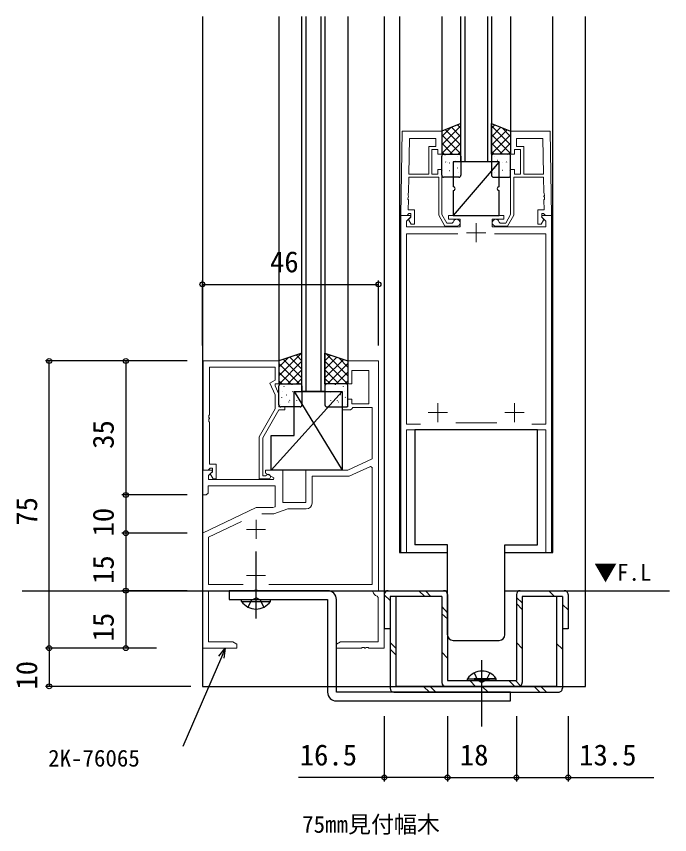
# Model space of a CAD drawing. Units: millimetres, scale not verified. Extents: x -437 to 438, y -681 to 679.
# Drawn here: x -124.6 to 46, y -137.1 to 76.6 of the extents above; entities that cross this region are included whole.
import ezdxf
from ezdxf.enums import TextEntityAlignment as Align

# ---------------------------------------------------------------- set-up
doc = ezdxf.new("R2010")
doc.units = ezdxf.units.MM
doc.header["$LTSCALE"] = 4
for name, color, linetype in [('0-1_USER1', 3, 'Continuous'), ('0-3_YKK_12', 2, 'Continuous'), ('0-4_YKK_13', 4, 'Continuous'), ('0-6_YKK_D', 6, 'Continuous')]:
    doc.layers.add(name, color=color, linetype=linetype)
doc.layers.add('0-2_YKK_11', color=7, linetype='Continuous', lineweight=18)
doc.styles.add('ＭＳ ゴシック', font='')
doc.styles.get('ＭＳ ゴシック').set_extended_font_data('MS Gothic')

msp = doc.modelspace()

# ---------------------------------------------------------------- linework, layer by layer
at = {"layer": '0-2_YKK_11'}
for p, q in [((-21.98, 44.667), (-22.142, 35.397)), ((12.859, 44.667), (13.021, 35.397)), ((12.664, 24.597), (15.139, 24.597)), ((-9.912, -29.603), (0.79, -29.603))]:
    msp.add_line(p, q, dxfattribs=at)
at = {"layer": '0-2_YKK_11', "color": 2}
for p, q in [((-4.561, 17.597), (-4.561, 22.597)), ((-2.061, 20.097), (-7.061, 20.097)), ((-14.561, -29.403), (-14.561, -24.403)), ((5.439, -29.403), (5.439, -24.403)), ((-12.061, -26.903), (-17.061, -26.903)), ((7.939, -26.903), (2.939, -26.903)), ((-62.061, -59.903), (-62.061, -54.903)), ((-59.561, -57.403), (-64.561, -57.403)), ((-62.061, -71.903), (-62.061, -66.903)), ((-59.561, -69.403), (-64.561, -69.403))]:
    msp.add_line(p, q, dxfattribs=at)
at = {"layer": '0-2_YKK_11'}
for points in [[(-24.261, 24.597), (-23.877, 46.597), (-13.561, 46.597), (-13.561, 40.597), (-14.561, 40.597), (-14.561, 41.797), (-16.161, 41.797), (-16.161, 35.397), (-14.561, 35.397), (-14.561, 36.597), (-13.561, 36.597), (-13.561, 24.849), (-12.261, 22.597), (-10.844, 22.597), (-10.548, 22.847)], [(15.139, 24.597), (14.755, 46.597), (4.439, 46.597), (4.439, 40.597), (5.439, 40.597), (5.439, 41.797), (7.039, 41.797), (7.039, 35.397), (5.439, 35.397), (5.439, 36.597), (4.439, 36.597), (4.439, 24.849), (3.139, 22.597), (1.723, 22.597), (1.427, 22.847)], [(-9.661, 21.797), (-12.722, 21.797), (-14.361, 24.635), (-14.361, 34.597), (-22.156, 34.597), (-22.226, 30.555), (-22.349, 30.374), (-22.359, 29.824), (-22.242, 29.639), (-22.244, 29.556), (-22.367, 29.374), (-22.377, 28.825), (-22.26, 28.639), (-22.304, 26.097), (-20.661, 26.097), (-20.661, 22.297), (-21.561, 22.297), (-22.161, 23.337), (-22.161, 23.647), (-21.661, 24.147), (-21.661, 25.097), (-22.131, 25.097), (-22.331, 24.897), (-22.631, 24.597), (-24.261, 24.597)], [(0.539, 21.797), (3.601, 21.797), (5.239, 24.635), (5.239, 34.597), (13.035, 34.597), (13.105, 30.555), (13.228, 30.374), (13.238, 29.824), (13.121, 29.639), (13.123, 29.556), (13.246, 29.374), (13.255, 28.825), (13.139, 28.639), (13.183, 26.097), (11.539, 26.097), (11.539, 22.297), (12.439, 22.297), (13.039, 23.337), (13.039, 23.647), (12.539, 24.147), (12.539, 25.097), (13.01, 25.097), (13.21, 24.897), (13.51, 24.597), (15.139, 24.597)], [(15.139, 24.597), (15.139, -63.403), (13.639, -63.403), (13.639, -31.403), (5.898, -31.403), (5.714, -31.283), (5.164, -31.283), (4.981, -31.403), (-4.102, -31.403), (-4.286, -31.283), (-4.836, -31.283), (-5.019, -31.403), (-14.102, -31.403), (-14.286, -31.283), (-14.836, -31.283), (-15.019, -31.403), (-22.761, -31.403), (-22.761, -63.403), (-24.261, -63.403), (-24.261, 24.597), (-21.785, 24.597), (-21.624, 24.209), (-22.761, 23.073), (-22.761, 21.597), (-8.761, 21.597), (-8.761, 23.597), (-11.761, 23.597), (-11.761, 24.597), (-5.019, 24.597), (-4.836, 24.477), (-4.286, 24.477), (-4.102, 24.597), (2.639, 24.597), (2.639, 23.597), (-0.361, 23.597), (-0.361, 21.597), (13.639, 21.597), (13.639, 23.073), (12.503, 24.209), (12.664, 24.597)], [(-9.337, 19.797), (-22.761, 19.797), (-22.761, -29.903), (-19.089, -29.903)], [(9.967, -29.903), (13.639, -29.903), (13.639, 19.797), (0.216, 19.797), (13.639, 19.797)], [(-30.061, -73.403), (-30.061, -13.403), (-38.061, -13.403), (-38.061, -19.403), (-37.061, -19.403), (-37.061, -15.903), (-32.561, -15.903), (-32.561, -24.603), (-37.061, -24.603), (-37.061, -23.403), (-38.061, -23.403), (-38.061, -25.403), (-39.561, -25.403), (-39.561, -26.203), (-37.361, -26.203), (-37.061, -25.903), (-36.761, -25.603), (-31.691, -25.603), (-31.691, -38.932), (-38.061, -41.903), (-49.061, -41.903), (-49.061, -50.403), (-55.061, -50.403), (-55.061, -41.903), (-59.561, -41.903), (-59.561, -42.703), (-57.396, -43.953), (-57.516, -44.403), (-74.431, -44.403), (-74.431, -43.297), (-73.424, -42.291), (-73.585, -41.903), (-76.061, -41.903), (-76.061, -48.403), (-75.061, -48.403), (-74.561, -47.903), (-74.561, -46.033), (-57.061, -46.033), (-57.061, -51.487), (-57.653, -51.703)], [(-75.861, -13.403), (-75.861, -41.903), (-74.531, -41.903), (-74.231, -41.603), (-74.031, -41.403), (-73.461, -41.403), (-73.461, -42.329), (-74.034, -42.903), (-73.284, -44.203), (-72.461, -44.203), (-72.461, -40.403), (-74.231, -40.403), (-74.231, -29.361), (-74.351, -29.178), (-74.351, -28.628), (-74.231, -28.444), (-74.231, -28.361), (-74.351, -28.178), (-74.351, -27.628), (-74.231, -27.444), (-74.231, -15.033), (-57.061, -15.033), (-57.061, -18.403), (-58.481, -19.223), (-57.061, -22.269), (-57.061, -25.935), (-61.261, -33.209), (-61.261, -44.203), (-58.861, -44.203)], [(-59.359, -43.269), (-59.609, -43.403), (-60.261, -43.403), (-60.261, -33.477), (-56.061, -26.203), (-54.561, -26.203), (-54.561, -25.403), (-56.061, -25.403), (-56.061, -22.047), (-57.061, -19.903), (-57.061, -19.403), (-56.061, -19.403), (-56.061, -13.403), (-75.861, -13.403)], [(-47.431, -50.533), (-47.431, -43.533), (-37.699, -43.533), (-32.153, -40.947), (-31.691, -41.241), (-31.691, -71.773), (-58.698, -71.773), (-31.691, -71.773)], [(-57.653, -51.703), (-62.061, -51.703), (-76.061, -58.403), (-76.061, -88.403), (-67.061, -88.403), (-67.061, -87.403), (-68.152, -86.773), (-74.431, -86.773), (-74.431, -73.403), (-62.52, -73.403), (-62.337, -73.283), (-61.787, -73.283), (-61.604, -73.403), (-31.835, -73.403), (-31.54, -73.653)], [(-60.509, -53.333), (-57.365, -53.333), (-53.793, -52.033), (-48.931, -52.033)], [(-65.423, -71.773), (-74.431, -71.773), (-74.431, -59.43), (-65.868, -55.332)], [(-30.419, -74.859), (-30.191, -75.151), (-30.191, -86.773), (-39.969, -86.773), (-41.061, -87.403), (-41.061, -88.403), (-34.519, -88.403), (-34.336, -88.283), (-33.786, -88.283), (-33.602, -88.403), (-33.519, -88.403), (-33.336, -88.283), (-32.786, -88.283), (-32.602, -88.403), (-28.561, -88.403), (-28.561, -73.403), (-30.061, -73.403)]]:
    msp.add_lwpolyline(points, dxfattribs=at)
for points in [[(-21.98, 44.667), (-22.142, 35.397), (-16.961, 35.397), (-16.961, 42.597), (-15.061, 42.597), (-15.061, 44.667)], [(12.859, 44.667), (13.021, 35.397), (7.839, 35.397), (7.839, 42.597), (5.939, 42.597), (5.939, 44.667)]]:
    msp.add_lwpolyline(points, close=True, dxfattribs=at)
for centre, radius, start, end in [((-9.661, 22.697), 0.9, 270, 170.40594), ((0.539, 22.697), 0.9, 9.59406, 270), ((-58.861, -43.603), 0.6, 270.00003, 146.25104), ((-48.931, -50.533), 1.5, 270.00001, 359.99999), ((-30.061, -73.403), 1.5, 189.59408, 256.17905)]:
    msp.add_arc(centre, radius, start, end, dxfattribs=at)
at = {"layer": '0-3_YKK_12'}
for p, q in [((-76.061, 76.597), (-76.061, -73.403)), ((-56.061, 76.597), (-56.061, -13.403)), ((-50.061, -21.404), (-50.061, 76.597)), ((-49.061, 76.597), (-49.061, -21.404)), ((-45.061, -21.404), (-45.061, 76.597)), ((-44.061, 76.597), (-44.061, -21.404)), ((-38.061, 76.597), (-38.061, -13.404)), ((-28.561, 76.597), (-28.561, -73.403)), ((-24.561, 76.597), (-24.561, -63.407)), ((-13.561, 76.597), (-13.561, 46.597)), ((-8.561, 38.597), (-8.561, 76.597)), ((-7.561, 76.597), (-7.561, 38.597)), ((-1.561, 38.597), (-1.561, 76.597)), ((4.439, 76.597), (4.439, 46.597)), ((-44.061, -21.404), (-50.061, -21.404)), ((-24.561, -63.407), (-12.061, -63.407)), ((-123.104, -73.403), (-12.061, -73.403)), ((-76.061, -73.403), (-76.061, -98.403)), ((2.939, -73.403), (45.953, -73.403))]:
    msp.add_line(p, q, dxfattribs=at)
for points in [[(-76.061, -98.403), (23.939, -98.403), (23.939, -73.403), (23.939, 76.597)], [(-0.561, 76.597), (-0.561, 38.597), (-8.561, 38.597)], [(2.939, -63.407), (15.439, -63.407), (15.439, 76.597)]]:
    msp.add_lwpolyline(points, dxfattribs=at)
at = {"layer": '0-4_YKK_13'}
for p, q in [((-8.561, 48.004), (-13.561, 43.004)), ((-11.305, 47.504), (-13.561, 45.249)), ((-11.011, 47.622), (-8.561, 45.172)), ((-9.407, 48.264), (-8.561, 47.417)), ((0.286, 48.264), (-0.561, 47.417)), ((-0.561, 48.004), (4.439, 43.004)), ((1.89, 47.622), (-0.561, 45.172)), ((2.184, 47.504), (4.439, 45.249)), ((-8.561, 45.759), (-13.561, 40.759)), ((-13.561, 45.682), (-8.561, 40.682)), ((-12.615, 46.981), (-8.561, 42.927)), ((3.493, 46.981), (-0.561, 42.927)), ((-0.561, 45.759), (4.439, 40.759)), ((4.439, 45.682), (-0.561, 40.682)), ((-13.561, 43.437), (-10.726, 40.602)), ((-8.561, 43.514), (-11.472, 40.602)), ((-0.561, 43.514), (2.351, 40.602)), ((4.439, 43.437), (1.605, 40.602)), ((-13.561, 41.192), (-12.971, 40.602)), ((-8.561, 41.269), (-9.227, 40.602)), ((-0.561, 41.269), (0.106, 40.602)), ((4.439, 41.192), (3.85, 40.602)), ((-13.561, 35.102), (-13.561, 40.102)), ((-13.061, 40.602), (-9.061, 40.602)), ((-12.749, 40.414), (-12.706, 40.39)), ((-12.535, 38.635), (-12.488, 38.547)), ((-12.158, 38.524), (-12.114, 38.5)), ((1.44, 38.597), (-10.56, 24.597)), ((-10.082, 38.956), (-10.038, 38.932)), ((-9.439, 40.062), (-9.432, 40.054)), ((-8.561, 40.102), (-8.561, 35.102)), ((-0.561, 40.102), (-0.561, 35.102)), ((3.939, 40.602), (-0.061, 40.602)), ((0.318, 40.062), (0.311, 40.054)), ((0.96, 38.956), (0.917, 38.932)), ((3.037, 38.524), (2.993, 38.5)), ((3.414, 38.635), (3.367, 38.547)), ((3.628, 40.414), (3.584, 40.39)), ((4.439, 35.102), (4.439, 40.102)), ((-11.492, 38.34), (-11.485, 38.332)), ((-9.49, 37.067), (-9.446, 37.043)), ((0.369, 37.067), (0.325, 37.043)), ((2.371, 38.34), (2.364, 38.332)), ((-13.561, 35.883), (-13.548, 35.876)), ((-13.278, 36.32), (-13.271, 36.312)), ((-9.061, 34.602), (-13.061, 34.602)), ((-11.515, 36.332), (-11.471, 36.309)), ((-9.283, 35.874), (-9.277, 35.867)), ((-8.847, 34.875), (-8.803, 34.851)), ((-0.274, 34.875), (-0.318, 34.851)), ((-0.061, 34.602), (3.939, 34.602)), ((0.162, 35.874), (0.156, 35.867)), ((2.394, 36.332), (2.35, 36.309)), ((4.157, 36.32), (4.15, 36.312)), ((4.439, 35.883), (4.427, 35.876)), ((-10.56, 31.097), (-10.56, 24.597)), ((-50.281, -11.476), (-56.061, -17.256)), ((-53.649, -12.599), (-56.061, -15.011)), ((-53.192, -12.447), (-50.061, -15.578)), ((-51.508, -11.885), (-50.061, -13.333)), ((-42.613, -11.885), (-44.061, -13.333)), ((-40.929, -12.447), (-44.061, -15.578)), ((-43.84, -11.476), (-38.061, -17.256)), ((-40.473, -12.599), (-38.061, -15.011)), ((-56.061, -14.068), (-50.726, -19.403)), ((-50.061, -13.501), (-55.962, -19.403)), ((-54.876, -13.008), (-50.061, -17.823)), ((-39.245, -13.008), (-44.061, -17.823)), ((-44.061, -13.501), (-38.159, -19.403)), ((-38.061, -14.068), (-43.395, -19.403)), ((-56.061, -16.313), (-52.971, -19.403)), ((-50.061, -15.746), (-53.717, -19.403)), ((-44.061, -15.746), (-40.404, -19.403)), ((-38.061, -16.313), (-41.15, -19.403)), ((-56.061, -18.558), (-55.216, -19.403)), ((-50.061, -17.991), (-51.472, -19.403)), ((-44.061, -17.991), (-42.649, -19.403)), ((-38.061, -18.558), (-38.905, -19.403)), ((-56.061, -24.903), (-56.061, -19.903)), ((-55.561, -19.403), (-50.561, -19.403)), ((-54.826, -20.023), (-54.782, -20.047)), ((-53.433, -19.497), (-53.427, -19.505)), ((-52.749, -19.591), (-52.706, -19.615)), ((-52.535, -21.37), (-52.488, -21.458)), ((-50.082, -21.048), (-50.061, -21.06)), ((-50.061, -19.903), (-50.061, -24.903)), ((-44.061, -19.903), (-44.061, -24.903)), ((-44.04, -21.048), (-44.061, -21.06)), ((-38.561, -19.403), (-43.561, -19.403)), ((-41.586, -21.37), (-41.633, -21.458)), ((-41.372, -19.591), (-41.416, -19.615)), ((-40.688, -19.497), (-40.694, -19.505)), ((-39.295, -20.023), (-39.339, -20.047)), ((-38.061, -24.903), (-38.061, -19.903)), ((-39.561, -21.404), (-58.061, -41.904)), ((-55.424, -22.894), (-55.378, -22.983)), ((-55.253, -21.48), (-55.246, -21.488)), ((-54.183, -22.215), (-54.139, -22.239)), ((-52.158, -21.481), (-52.114, -21.505)), ((-52.061, -21.404), (-39.561, -41.904)), ((-51.492, -21.665), (-51.485, -21.672)), ((-42.629, -21.665), (-42.636, -21.672)), ((-41.963, -21.481), (-42.007, -21.505)), ((-39.938, -22.215), (-39.982, -22.239)), ((-38.868, -21.48), (-38.875, -21.488)), ((-38.697, -22.894), (-38.743, -22.983)), ((-55.616, -24.839), (-55.573, -24.863)), ((-50.561, -25.403), (-55.561, -25.403)), ((-53.592, -24.105), (-53.548, -24.129)), ((-53.278, -23.685), (-53.271, -23.692)), ((-51.515, -23.672), (-51.471, -23.696)), ((-43.561, -25.403), (-38.561, -25.403)), ((-42.606, -23.672), (-42.65, -23.696)), ((-40.843, -23.685), (-40.85, -23.692)), ((-40.53, -24.105), (-40.573, -24.129)), ((-38.505, -24.839), (-38.549, -24.863)), ((11.439, -61.403), (11.439, -31.403)), ((-12.061, -61.403), (-20.561, -61.403)), ((-12.061, -84.903), (-12.061, -61.403)), ((-62.062, -80.703), (-62.062, -63.203)), ((-28.561, -74.403), (-28.561, -83.403)), ((-27.061, -75.999), (-28.561, -74.518)), ((-27.561, -73.403), (-13.061, -73.403)), ((-17.979, -74.903), (-19.579, -73.403)), ((-16.395, -74.903), (-17.816, -73.403)), ((-12.061, -74.403), (-12.061, -96.903)), ((5.939, -74.403), (5.939, -96.903)), ((6.939, -73.403), (18.439, -73.403)), ((15.915, -74.903), (14.434, -73.403)), ((19.439, -74.403), (19.439, -83.403)), ((-65.812, -76.212), (-65.812, -75.703)), ((-65.812, -75.703), (-58.312, -75.703)), ((-25.561, -74.903), (-27.061, -74.903)), ((-27.061, -74.903), (-27.061, -98.903)), ((-25.561, -74.903), (-25.561, -98.403)), ((-13.561, -74.903), (-25.561, -74.903)), ((-13.561, -74.903), (-13.561, -97.403)), ((7.439, -76.621), (5.939, -75.159)), ((7.439, -78.307), (5.939, -76.788)), ((16.439, -74.903), (7.439, -74.903)), ((7.439, -74.903), (7.439, -97.403)), ((17.939, -74.903), (17.939, -98.903)), ((-12.061, -79.16), (-13.561, -77.565)), ((17.939, -77.005), (19.439, -78.427)), ((-12.061, -80.767), (-13.561, -79.412)), ((-27.061, -83.403), (-28.561, -83.403)), ((19.439, -83.403), (17.939, -83.403)), ((-25.561, -88.398), (-27.061, -86.918)), ((-10.561, -86.403), (1.439, -86.403)), ((7.439, -88.501), (5.939, -86.982)), ((17.939, -88.695), (16.439, -87.229)), ((-25.561, -90.183), (-27.061, -88.643)), ((-12.061, -91.039), (-13.561, -89.462)), ((-3.062, -108.912), (-3.062, -91.527)), ((-12.061, -96.903), (5.939, -96.903)), ((-6.812, -96.394), (-1.062, -96.394)), ((-6.812, -96.903), (-6.812, -96.394)), ((-6.812, -96.903), (-1.062, -96.903)), ((-4.753, -98.403), (-6.132, -96.947)), ((0.688, -96.394), (-5.062, -96.394)), ((0.688, -96.903), (-5.062, -96.903)), ((0.688, -96.903), (0.688, -96.394)), ((5.519, -98.403), (3.979, -96.903)), ((7.02, -98.217), (5.665, -96.903)), ((-26.061, -99.903), (16.939, -99.903)), ((16.439, -98.403), (-25.561, -98.403)), ((-16.781, -99.903), (-18.281, -98.403)), ((-15.113, -99.903), (-16.54, -98.403)), ((-12.561, -98.403), (6.439, -98.403)), ((-1.457, -99.936), (-2.971, -98.403)), ((12.096, -99.903), (10.614, -98.403)), ((13.763, -99.903), (12.281, -98.403))]:
    msp.add_line(p, q, dxfattribs=at)
for points in [[(-8.561, 48.602), (-13.561, 46.602), (-13.561, 40.602), (-8.561, 40.602)], [(-0.561, 48.602), (4.439, 46.602), (4.439, 40.602), (-0.561, 40.602)], [(-50.061, -11.403), (-56.061, -13.403), (-56.061, -19.403), (-50.061, -19.403)], [(-44.061, -11.403), (-38.061, -13.403), (-38.061, -19.403), (-44.061, -19.403)], [(-52.061, -21.404), (-39.561, -21.404), (-39.561, -41.904), (-58.061, -41.904), (-58.061, -32.904), (-52.061, -32.904)]]:
    msp.add_lwpolyline(points, close=True, dxfattribs=at)
for points in [[(1.44, 32.097), (1.44, 38.597), (-10.56, 38.597), (-10.56, 32.097)], [(-10.56, 24.597), (1.44, 24.597), (1.44, 31.097)], [(11.439, -31.403), (-20.561, -31.403), (-20.561, -61.403)], [(2.939, -84.903), (2.939, -61.403), (11.439, -61.403)], [(-43.362, -73.403), (-69.062, -73.403), (-69.062, -75.703)], [(-69.062, -75.703), (-43.362, -75.703), (-43.362, -99.903)], [(-65.812, -76.212), (-58.312, -76.212), (-58.312, -75.703)], [(-64.112, -77.712), (-63.207, -75.856), (-62.062, -75.248)], [(-60.012, -77.712), (-60.917, -75.856), (-62.062, -75.248)], [(-41.062, -102.203), (4.438, -102.203), (4.438, -99.903), (-41.062, -99.903), (-41.062, -75.703)], [(17.939, -74.903), (16.439, -74.903), (16.439, -98.403)], [(-5.112, -94.893), (-4.207, -96.749), (-3.062, -97.358)], [(-1.012, -94.893), (-1.917, -96.749), (-3.062, -97.358)]]:
    msp.add_lwpolyline(points, dxfattribs=at)
for centre, radius, start, end in [((-13.061, 40.102), 0.5, 90, 180), ((-9.061, 40.102), 0.5, 360, 90), ((-0.061, 40.102), 0.5, 90, 180), ((3.939, 40.102), 0.5, 0, 90), ((-13.061, 35.102), 0.5, 180, 270), ((-9.061, 35.102), 0.5, 270, 0), ((-0.061, 35.102), 0.5, 180, 270), ((3.939, 35.102), 0.5, 270, 0), ((-10.56, 31.597), 0.5, 270, 90), ((1.44, 31.597), 0.5, 90, 270), ((-55.561, -19.903), 0.5, 90, 180), ((-50.561, -19.903), 0.5, 0, 90), ((-43.561, -19.903), 0.5, 90, 180), ((-38.561, -19.903), 0.5, 0, 90), ((-55.561, -24.903), 0.5, 180, 270), ((-50.561, -24.903), 0.5, 270, 360), ((-43.561, -24.903), 0.5, 180, 270), ((-38.561, -24.903), 0.5, 270, 0), ((-43.362, -75.703), 2.3, 0, 90), ((-27.561, -74.403), 1, 90.01399, 180), ((-13.061, -74.403), 1, 0.00087, 90), ((6.939, -74.403), 1, 90.01399, 180), ((18.439, -74.403), 1, 0.00087, 90.01399), ((-62.062, -73.676), 4.527, 214.06671, 325.93329), ((-10.561, -84.903), 1.5, 180, 270), ((1.439, -84.903), 1.5, 270, 0), ((-3.062, -98.93), 4.527, 34.06671, 145.93329), ((-12.561, -97.403), 1, 180, 269.98601), ((6.439, -97.403), 1, 270, 0.00087), ((-41.062, -99.903), 2.3, 180, 270), ((-26.061, -98.903), 1, 180, 269.98601), ((16.939, -98.903), 1, 270, 0.00087)]:
    msp.add_arc(centre, radius, start, end, dxfattribs=at)
at = {"layer": '0-6_YKK_D'}
for p, q in [((-76.061, -9.403), (-76.061, 7.597)), ((-76.061, 6.597), (-30.061, 6.597)), ((-30.061, -9.403), (-30.061, 7.597)), ((-80.061, -13.403), (-117.061, -13.403)), ((-116.061, -88.403), (-116.061, -13.403)), ((-80.061, -13.403), (-97.061, -13.403)), ((-96.061, -13.403), (-96.061, -48.403)), ((-80.061, -48.403), (-97.061, -48.403)), ((-80.061, -48.403), (-97.061, -48.403)), ((-96.061, -48.403), (-96.061, -58.403)), ((-80.061, -58.403), (-97.061, -58.403)), ((-80.061, -58.403), (-97.061, -58.403)), ((-96.061, -58.403), (-96.061, -73.403)), ((-80.061, -73.403), (-97.061, -73.403)), ((-80.061, -73.403), (-97.061, -73.403)), ((-96.061, -73.403), (-96.061, -88.403)), ((-88.061, -88.403), (-117.061, -88.403)), ((-88.061, -88.403), (-117.061, -88.403)), ((-116.061, -88.403), (-116.061, -98.403)), ((-88.061, -88.403), (-97.061, -88.403)), ((-79.061, -98.403), (-117.061, -98.403)), ((-28.561, -106.203), (-28.561, -123.203)), ((-12.061, -106.203), (-12.061, -123.203)), ((-12.061, -106.203), (-12.061, -123.203)), ((5.939, -106.203), (5.939, -123.203)), ((19.439, -106.203), (19.439, -123.203)), ((5.939, -107.203), (5.939, -123.203)), ((-12.061, -122.203), (5.939, -122.203))]:
    msp.add_line(p, q, dxfattribs=at)
for points in [[(-70.104, -88.457), (-71.115, -90.798), (-81.181, -114.104)], [(-71.742, -90.527), (-70.104, -88.457), (-70.487, -91.069)], [(-12.061, -122.203), (-28.561, -122.203), (-50.986, -122.203)], [(5.939, -122.203), (19.439, -122.203), (41.864, -122.203)]]:
    msp.add_lwpolyline(points, dxfattribs=at)
for centre in [(-76.061, 6.597), (-30.061, 6.597), (-116.061, -13.403), (-96.061, -13.403), (-96.061, -48.403), (-96.061, -48.403), (-96.061, -58.403), (-96.061, -58.403), (-96.061, -73.403), (-96.061, -73.403), (-116.061, -88.403), (-116.061, -88.403), (-96.061, -88.403), (-116.061, -98.403), (-28.561, -122.203), (-12.061, -122.203), (-12.061, -122.203), (5.939, -122.203), (5.939, -122.203), (19.439, -122.203)]:
    msp.add_circle(centre, 0.637, dxfattribs=at)

# ---------------------------------------------------------------- texts
at = {"layer": '0-1_USER1', "style": 'ＭＳ ゴシック'}
for s, p in [('▼F.L', (26.21, -72.144)), ('75㎜見付幅木', (-50.018, -137.951))]:
    msp.add_text(s, height=4.399, dxfattribs=at).set_placement(p, align=Align.BOTTOM_LEFT)
at = {"layer": '0-6_YKK_D', "style": 'ＭＳ ゴシック'}
for s, height, p in [('46', 5.499, (-58.409, 8.097)), ('2K-76065', 4.399, (-116.349, -120.671)), ('16.5', 5.499, (-50.636, -120.703)), ('18', 5.499, (-8.835, -120.703)), ('13.5', 5.499, (22.339, -120.703))]:
    msp.add_text(s, height=height, dxfattribs=at).set_placement(p, align=Align.BOTTOM_LEFT)
for s, p in [('35', (-97.561, -36.357)), ('75', (-117.561, -56.442)), ('10', (-97.561, -59.241)), ('15', (-97.561, -71.655)), ('15', (-97.561, -86.655)), ('10', (-117.561, -99.241))]:
    msp.add_text(s, height=5.499, rotation=90, dxfattribs=at).set_placement(p, align=Align.BOTTOM_LEFT)

doc.saveas('drawing.dxf')
